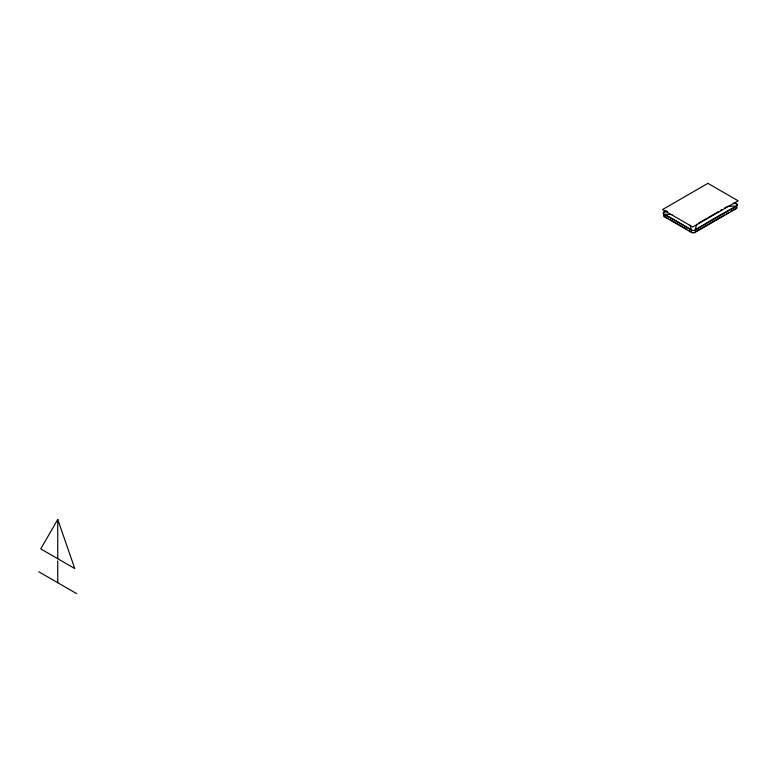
<?xml version="1.0" encoding="UTF-8"?>
<svg xmlns="http://www.w3.org/2000/svg" width="777" height="777" viewBox="0 0 777 777"><rect width="100%" height="100%" fill="white"/><g stroke="black" fill="none" stroke-linecap="round" stroke-linejoin="round"><path stroke-width="1.17" d="M696.755 224.165L695.153 230.031A2.671 1.544 0 0 1 691.375 230.031A357.342 206.313 60 0 0 663.966 214.209A2.671 1.544 0 0 1 663.966 212.024A639.345 369.124 -60 0 1 665.86 210.839M57.751 519.444L40.744 548.902L74.757 568.541L57.751 519.444L57.751 558.721M666.044 210.82L663.966 212.024L667.404 211.461M698.814 222.98L706.002 218.832M708.051 217.647L718.327 211.713M720.376 210.528L722.435 209.343M724.485 208.158L727.563 206.381L736.732 206.022A2.671 1.544 0 0 0 736.732 203.836A357.342 206.313 60 0 0 734.848 202.642M694.541 232.274L724.553 214.947M726.621 213.753L728.69 212.558M730.759 211.363L735.936 208.372M671.988 214.52L663.966 214.209L691.375 230.031L690.034 225.145M733.294 203.283L736.732 203.836L734.702 202.671M667.909 218.366L664.772 216.56A1.787 1.03 0 0 1 664.286 215.569M670.007 219.58L686.751 229.254M688.849 230.458L691.986 232.274A1.787 1.03 0 0 0 692.822 232.546M38.85 571.814L76.651 593.638M57.751 560.907L57.751 582.731M663.752 215.482A2.273 1.311 0 0 0 664.345 216.744L691.656 232.517A2.273 1.311 0 0 0 694.871 232.517L736.363 208.566A2.273 1.311 0 0 0 736.946 207.294M736.411 207.381A1.787 1.03 0 0 1 736.411 207.896M707.905 183.362L662.548 209.547L692.793 227.001L738.15 200.816L707.905 183.362M736.732 206.022L695.153 230.031A639.345 369.124 -60 0 1 736.732 206.022"/></g></svg>
